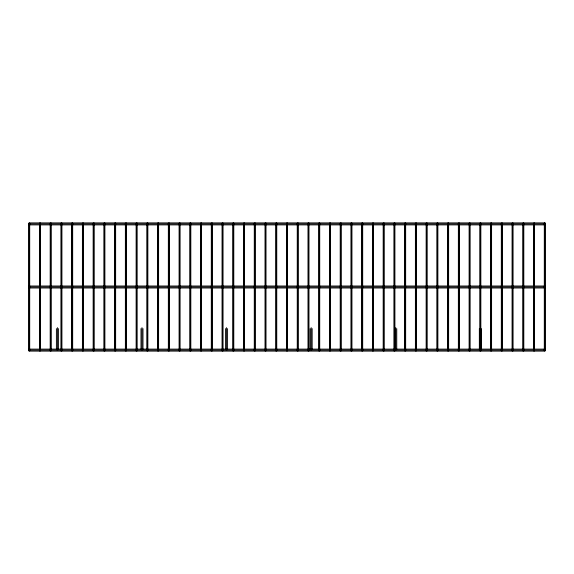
<?xml version="1.0" encoding="UTF-8"?>
<svg xmlns="http://www.w3.org/2000/svg" width="574" height="574" viewBox="0 0 574 574"><rect width="100%" height="100%" fill="white"/><g stroke="black" fill="none" stroke-linecap="round" stroke-linejoin="round"><path stroke-width="0.86" d="M56.69 349.709L58.11 349.709M141.276 349.709L142.704 349.709M225.869 349.709L227.29 349.709M310.455 349.709L311.883 349.709M395.048 349.709L396.469 349.709M479.634 349.709L480.345 349.544M29.202 223.896L544.798 223.896M29.202 224.9L544.798 224.9M29.202 285.996L544.798 285.996M29.202 287L544.798 287M29.202 288.005L544.798 288.005M29.202 349.1L544.798 349.1M29.202 350.104L544.798 350.104M534.057 223.178L534.057 350.822M523.316 223.178L523.316 350.822M512.575 223.178L512.575 350.822M501.834 223.178L501.834 350.822M491.086 223.178L491.086 350.822M481.356 328.622L481.356 349.301M480.345 223.178L480.345 350.822M479.34 328.622L479.34 349.301M469.604 223.178L469.604 350.822M458.863 223.178L458.863 350.822M448.122 223.178L448.122 350.822M437.381 223.178L437.381 350.822M426.64 223.178L426.64 350.822M415.899 223.178L415.899 350.822M405.158 223.178L405.158 350.822M396.763 328.622L396.763 349.301M395.759 327.611L395.759 349.544M394.417 223.178L394.417 350.822M383.676 223.178L383.676 350.822M372.935 223.178L372.935 350.822M362.194 223.178L362.194 350.822M351.446 223.178L351.446 350.822M340.705 223.178L340.705 350.822M329.964 223.178L329.964 350.822M319.223 223.178L319.223 350.822M312.177 328.622L312.177 349.301M311.165 327.611L311.165 349.544M310.161 328.622L310.161 349.301M308.482 223.178L308.482 350.822M297.741 223.178L297.741 350.822M287 223.178L287 350.822M276.259 223.178L276.259 350.822M265.518 223.178L265.518 350.822M254.777 223.178L254.777 350.822M244.036 223.178L244.036 350.822M233.295 223.178L233.295 350.822M227.584 328.622L227.584 349.301M226.579 327.611L226.579 349.544M225.575 328.622L225.575 349.301M222.554 223.178L222.554 350.822M211.806 223.178L211.806 350.822M201.065 223.178L201.065 350.822M190.324 223.178L190.324 350.822M179.583 223.178L179.583 350.822M168.842 223.178L168.842 350.822M158.101 223.178L158.101 350.822M147.36 223.178L147.36 350.822M142.998 328.622L142.998 349.301M141.986 327.611L141.986 349.544M140.982 328.622L140.982 349.301M136.619 223.178L136.619 350.822M125.878 223.178L125.878 350.822M115.137 223.178L115.137 350.822M104.396 223.178L104.396 350.822M93.655 223.178L93.655 350.822M82.914 223.178L82.914 350.822M72.166 223.178L72.166 350.822M61.425 223.178L61.425 350.822M58.405 328.622L58.405 349.301M57.4 327.611L57.4 349.544M56.395 328.622L56.395 349.301M50.684 223.178L50.684 350.822M39.943 223.178L39.943 350.822M544.798 222.884L29.202 222.884L29.202 351.116L544.798 351.116L544.798 222.884M29.704 223.178L28.7 223.178L28.7 350.822L29.704 350.822L29.704 223.178M40.445 223.178L39.441 223.178L39.441 350.822L40.445 350.822L40.445 223.178M51.194 223.178L50.182 223.178L50.182 350.822L51.194 350.822L51.194 223.178M61.935 223.178L60.923 223.178L60.923 350.822L61.935 350.822L61.935 223.178M72.676 223.178L71.664 223.178L71.664 350.822L72.676 350.822L72.676 223.178M83.417 223.178L82.405 223.178L82.405 350.822L83.417 350.822L83.417 223.178M94.158 223.178L93.146 223.178L93.146 350.822L94.158 350.822L94.158 223.178M104.898 223.178L103.894 223.178L103.894 350.822L104.898 350.822L104.898 223.178M115.639 223.178L114.635 223.178L114.635 350.822L115.639 350.822L115.639 223.178M126.38 223.178L125.376 223.178L125.376 350.822L126.38 350.822L126.38 223.178M137.121 223.178L136.117 223.178L136.117 350.822L137.121 350.822L137.121 223.178M147.862 223.178L146.858 223.178L146.858 350.822L147.862 350.822L147.862 223.178M158.603 223.178L157.599 223.178L157.599 350.822L158.603 350.822L158.603 223.178M169.344 223.178L168.34 223.178L168.34 350.822L169.344 350.822L169.344 223.178M180.085 223.178L179.081 223.178L179.081 350.822L180.085 350.822L180.085 223.178M190.826 223.178L189.822 223.178L189.822 350.822L190.826 350.822L190.826 223.178M201.574 223.178L200.563 223.178L200.563 350.822L201.574 350.822L201.574 223.178M212.315 223.178L211.304 223.178L211.304 350.822L212.315 350.822L212.315 223.178M223.056 223.178L222.045 223.178L222.045 350.822L223.056 350.822L223.056 223.178M233.797 223.178L232.786 223.178L232.786 350.822L233.797 350.822L233.797 223.178M244.538 223.178L243.534 223.178L243.534 350.822L244.538 350.822L244.538 223.178M255.279 223.178L254.275 223.178L254.275 350.822L255.279 350.822L255.279 223.178M266.02 223.178L265.016 223.178L265.016 350.822L266.02 350.822L266.02 223.178M276.761 223.178L275.757 223.178L275.757 350.822L276.761 350.822L276.761 223.178M287.502 223.178L286.498 223.178L286.498 350.822L287.502 350.822L287.502 223.178M298.243 223.178L297.239 223.178L297.239 350.822L298.243 350.822L298.243 223.178M308.984 223.178L307.98 223.178L307.98 350.822L308.984 350.822L308.984 223.178M319.725 223.178L318.721 223.178L318.721 350.822L319.725 350.822L319.725 223.178M330.466 223.178L329.462 223.178L329.462 350.822L330.466 350.822L330.466 223.178M341.214 223.178L340.203 223.178L340.203 350.822L341.214 350.822L341.214 223.178M351.955 223.178L350.944 223.178L350.944 350.822L351.955 350.822L351.955 223.178M362.696 223.178L361.685 223.178L361.685 350.822L362.696 350.822L362.696 223.178M373.437 223.178L372.426 223.178L372.426 350.822L373.437 350.822L373.437 223.178M384.178 223.178L383.174 223.178L383.174 350.822L384.178 350.822L384.178 223.178M394.919 223.178L393.915 223.178L393.915 350.822L394.919 350.822L394.919 223.178M405.66 223.178L404.656 223.178L404.656 350.822L405.66 350.822L405.66 223.178M416.401 223.178L415.397 223.178L415.397 350.822L416.401 350.822L416.401 223.178M427.142 223.178L426.138 223.178L426.138 350.822L427.142 350.822L427.142 223.178M437.883 223.178L436.879 223.178L436.879 350.822L437.883 350.822L437.883 223.178M448.624 223.178L447.62 223.178L447.62 350.822L448.624 350.822L448.624 223.178M459.365 223.178L458.361 223.178L458.361 350.822L459.365 350.822L459.365 223.178M470.106 223.178L469.101 223.178L469.101 350.822L470.106 350.822L470.106 223.178M480.854 223.178L479.842 223.178L479.842 350.822L480.854 350.822L480.854 223.178M491.595 223.178L490.583 223.178L490.583 350.822L491.595 350.822L491.595 223.178M502.336 223.178L501.324 223.178L501.324 350.822L502.336 350.822L502.336 223.178M513.077 223.178L512.065 223.178L512.065 350.822L513.077 350.822L513.077 223.178M523.818 223.178L522.806 223.178L522.806 350.822L523.818 350.822L523.818 223.178M534.559 223.178L533.555 223.178L533.555 350.822L534.559 350.822L534.559 223.178M545.3 223.178L544.296 223.178L544.296 350.822L545.3 350.822L545.3 223.178"/></g></svg>
